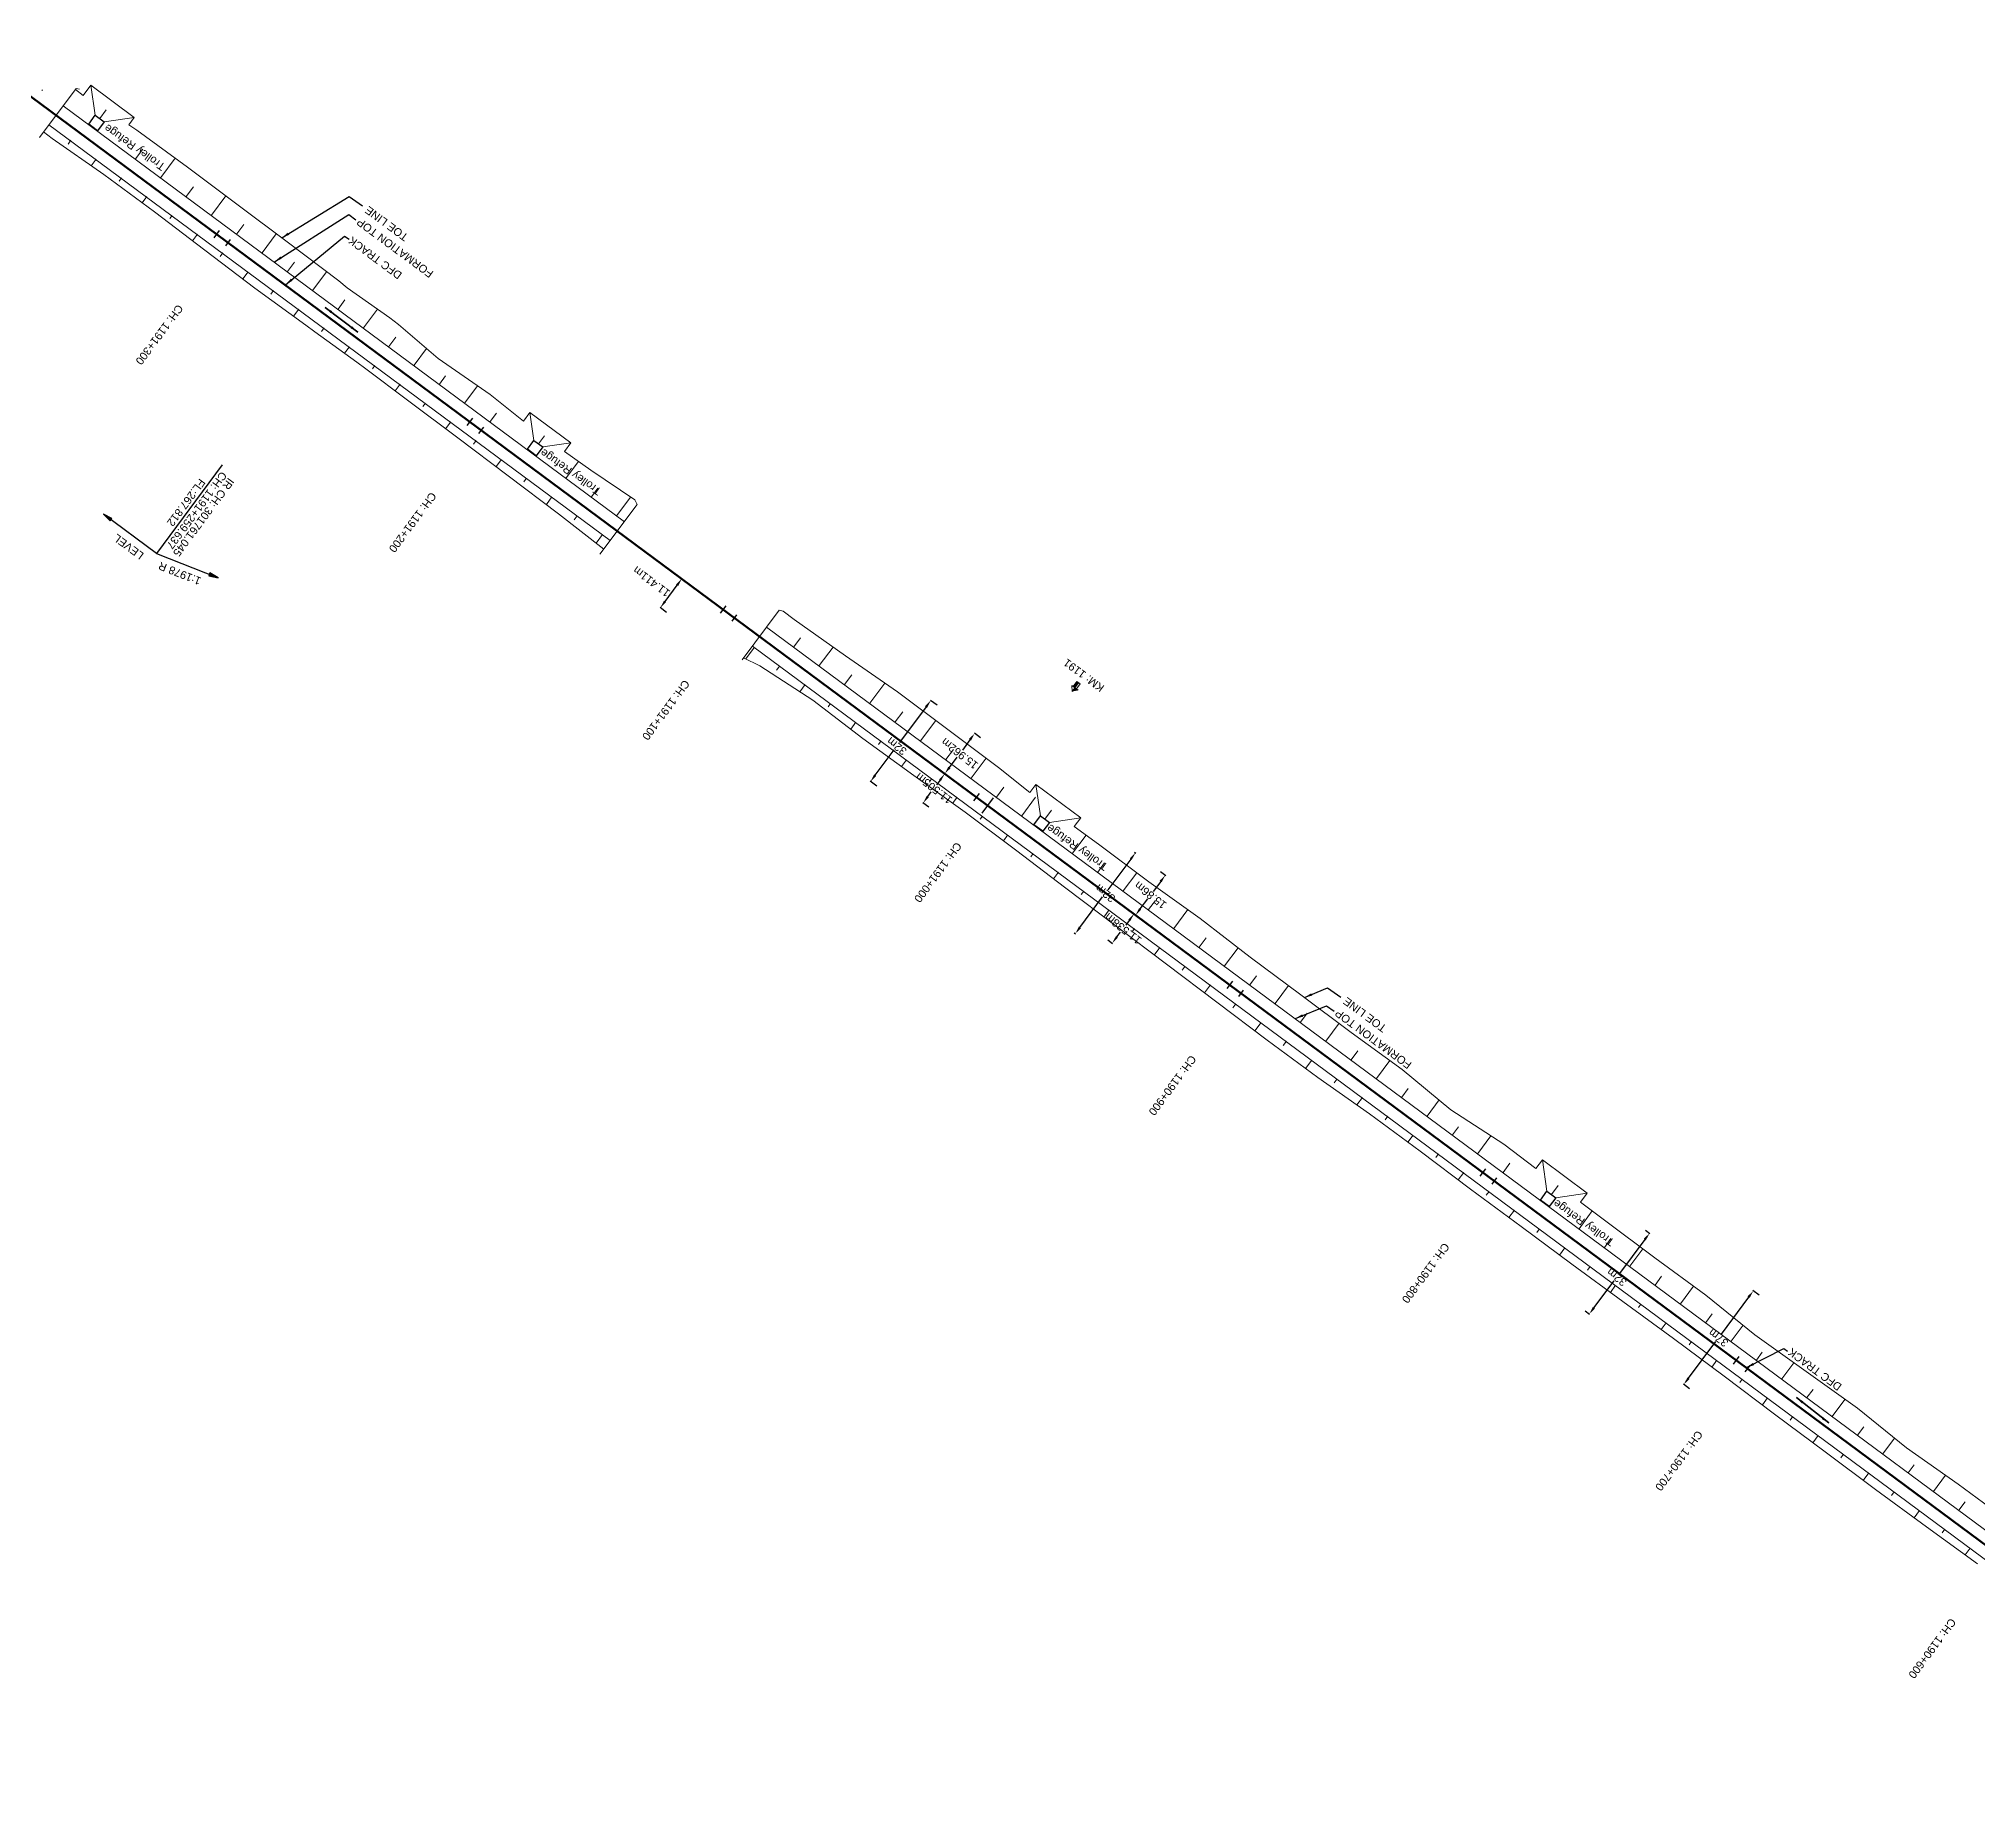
# Model space of a CAD drawing. Header units: metres. Extents: x 638322 to 644522, y 3380053 to 3384620.
# Drawn here: x 643295 to 643910, y 3380398 to 3380956 of the extents above; entities that cross this region are included whole.
import ezdxf
from ezdxf.enums import TextEntityAlignment as Align

# ---------------------------------------------------------------- set-up
doc = ezdxf.new("R2010")
doc.units = ezdxf.units.M
doc.header["$MEASUREMENT"] = 0
doc.linetypes.add('CENTER2', pattern=[1.125, 0.75, -0.125, 0.125, -0.125])
doc.layers.get('Defpoints').update_dxf_attribs({"lineweight": 0})
for name, color, linetype, lineweight in [('C-ALIG-DG-LINE', 1, 'CENTER2', 70), ('C-ALIG-LABL-DG', 1, 'Continuous', 25), ('Km post', 1, 'Continuous', 13), ('PROPOSED DFCC TOE LINE', 239, 'Continuous', 0), ('PROPOSED DFCC TOE SLOPES', 239, 'Continuous', 0), ('PROPOSED DFCC TRACK', 1, 'Continuous', 0), ('PROPOSED FORMATION LINE - PLAN', 187, 'Continuous', 0), ('PROPOSED GRADES IN PLAN', 10, 'Continuous', 0)]:
    doc.layers.add(name, color=color, linetype=linetype, lineweight=lineweight)
for name, color, linetype in [('Dimension', 10, 'Continuous'), ('Layer3', 1, 'Continuous'), ('Trolley Refuse', 10, 'Continuous')]:
    doc.layers.add(name, color=color, linetype=linetype)
doc.styles.add('Arial', font='arial.ttf')
doc.styles.get("Standard").update_dxf_attribs({"font": 'arial.ttf'})
doc.styles.add('Style-Arial', font='arial.ttf')
doc.dimstyles.new('ISO-25', dxfattribs={"dimtxt": 2.5, "dimasz": 2.5, "dimexe": 1.25, "dimexo": 0.625, "dimtad": 1, "dimtxsty": 'Standard', "dimcen": 2.5, "dimadec": 0, "dimazin": 0, "dimtfac": 1, "dimtmove": 0, "dimatfit": 3, "dimfxl": 1, "dimarcsym": 0})
doc.dimstyles.get("Standard").update_dxf_attribs({"dimtxt": 2.5, "dimasz": 2.5, "dimexe": 0.18, "dimexo": 0.0625, "dimgap": 0.09, "dimtad": 0, "dimtih": 1, "dimtoh": 1, "dimdec": 3, "dimzin": 0, "dimdsep": 46, "dimtxsty": 'Standard', "dimcen": 0.09, "dimazin": 0, "dimtfac": 1, "dimtdec": 3, "dimtofl": 0, "dimtmove": 0, "dimatfit": 3, "dimfxl": 1, "dimtolj": 1, "dimtzin": 0, "dimarcsym": 0})

# ---------------------------------------------------------------- blocks, each defined once
blk = doc.blocks.new('*D406')
at = {"layer": 'Defpoints', "color": 0, "transparency": 16777216}
for p in [(643642.7, 3380697.85), (643643.13, 3380697.53), (643623.6, 3380672.17)]:
    blk.add_point(p, dxfattribs=at)
at = {"layer": 'Dimension', "color": 0, "lineweight": -2, "transparency": 16777216}
for p, q in [((643642.8, 3380697.77), (643643.23, 3380697.45)), ((643641.63, 3380695.52), (643634.41, 3380685.81)), ((643625.52, 3380673.86), (643632.74, 3380683.56)), ((643623.7, 3380672.1), (643624.13, 3380671.78))]:
    blk.add_line(p, q, dxfattribs=at)
at = {"layer": 'Dimension', "color": 0, "transparency": 16777216}
for points in [[(643641.3, 3380695.77), (643641.97, 3380695.27), (643643.13, 3380697.53)], [(643625.19, 3380674.11), (643625.85, 3380673.61), (643624.03, 3380671.85)]]:
    blk.add_solid(points, dxfattribs=at)
at = {"layer": 'Dimension', "color": 0, "lineweight": 0, "transparency": 16777216, "insert": (643633.58, 3380684.69), "char_height": 2.5, "attachment_point": 5, "rotation": 142, "style": 'Style-Arial'}
blk.add_mtext('\\A1;32m', dxfattribs=at)
blk = doc.blocks.new('TerminatorOpen_0.5')
at = {"color": 0, "linetype": 'ByBlock', "lineweight": -2}
for q in [(-1, 0.25), (-1, 0), (-1, -0.25)]:
    blk.add_line((0, 0), q, dxfattribs=at)
blk = doc.blocks.new('*D407')
at = {"layer": 'Defpoints', "color": 0, "transparency": 16777216}
for p in [(643582.64, 3380722.6), (643584.6, 3380721.15), (643577.74, 3380711.91)]:
    blk.add_point(p, dxfattribs=at)
at = {"layer": 'Dimension', "color": 0, "lineweight": -2, "transparency": 16777216}
for p, q in [((643584.5, 3380721.23), (643582.54, 3380722.67)), ((643577.28, 3380715.37), (643578.38, 3380716.85)), ((643581.15, 3380720.59), (643580.05, 3380719.11)), ((643577.64, 3380711.98), (643575.69, 3380713.43))]:
    blk.add_line(p, q, dxfattribs=at)
at = {"layer": 'Dimension', "color": 0, "transparency": 16777216}
for points in [[(643580.82, 3380720.84), (643581.49, 3380720.34), (643582.64, 3380722.6)], [(643576.94, 3380715.61), (643577.61, 3380715.12), (643575.79, 3380713.36)]]:
    blk.add_solid(points, dxfattribs=at)
at = {"layer": 'Dimension', "color": 0, "lineweight": 0, "transparency": 16777216, "insert": (643579.22, 3380717.98), "char_height": 2.5, "attachment_point": 5, "rotation": 142, "style": 'Style-Arial'}
blk.add_mtext('\\A1;11.505m', dxfattribs=at)
blk = doc.blocks.new('*D408')
at = {"layer": 'Defpoints', "color": 0, "transparency": 16777216}
for p in [(643578.2, 3380745.82), (643580.3, 3380744.26), (643561.18, 3380718.59)]:
    blk.add_point(p, dxfattribs=at)
at = {"layer": 'Dimension', "color": 0, "lineweight": -2, "transparency": 16777216}
for p, q in [((643576.71, 3380743.81), (643568.27, 3380732.48)), ((643580.2, 3380744.33), (643578.1, 3380745.89)), ((643560.58, 3380722.16), (643566.59, 3380730.23)), ((643561.08, 3380718.67), (643558.99, 3380720.23))]:
    blk.add_line(p, q, dxfattribs=at)
at = {"layer": 'Dimension', "color": 0, "transparency": 16777216}
for points in [[(643576.37, 3380744.06), (643577.04, 3380743.56), (643578.2, 3380745.82)], [(643560.25, 3380722.41), (643560.91, 3380721.91), (643559.09, 3380720.15)]]:
    blk.add_solid(points, dxfattribs=at)
at = {"layer": 'Dimension', "color": 0, "lineweight": 0, "transparency": 16777216, "insert": (643567.43, 3380731.36), "char_height": 2.5, "attachment_point": 5, "rotation": 142, "style": 'Style-Arial'}
blk.add_mtext('\\A1;32m', dxfattribs=at)
blk = doc.blocks.new('*D409')
at = {"layer": 'Defpoints', "color": 0, "transparency": 16777216}
for p in [(643499.23, 3380784.43), (643501.29, 3380782.9), (643494.5, 3380773.74)]:
    blk.add_point(p, dxfattribs=at)
at = {"layer": 'Dimension', "color": 0, "lineweight": -2, "transparency": 16777216}
for p, q in [((643501.19, 3380782.98), (643499.12, 3380784.51)), ((643493.92, 3380777.28), (643497.74, 3380782.43)), ((643494.4, 3380773.81), (643492.33, 3380775.34))]:
    blk.add_line(p, q, dxfattribs=at)
at = {"layer": 'Dimension', "color": 0, "transparency": 16777216}
for points in [[(643497.4, 3380782.67), (643498.07, 3380782.18), (643499.23, 3380784.43)], [(643493.58, 3380777.52), (643494.25, 3380777.03), (643492.43, 3380775.27)]]:
    blk.add_solid(points, dxfattribs=at)
at = {"layer": 'Dimension', "color": 0, "lineweight": 0, "transparency": 16777216, "insert": (643489.64, 3380783.55), "char_height": 2.5, "attachment_point": 5, "rotation": 143, "style": 'Style-Arial'}
blk.add_mtext('\\A1;11.411m', dxfattribs=at)
blk = doc.blocks.new('*D380')
at = {"layer": 'Defpoints', "color": 0, "transparency": 16777216}
for p in [(643839.12, 3380558.54), (643841.07, 3380557.1), (643819.03, 3380527.38)]:
    blk.add_point(p, dxfattribs=at)
at = {"layer": 'Dimension', "color": 0, "lineweight": -2, "transparency": 16777216}
for p, q in [((643837.63, 3380556.54), (643828.89, 3380544.75)), ((643840.97, 3380557.17), (643839.02, 3380558.62)), ((643818.57, 3380530.84), (643827.22, 3380542.5)), ((643818.93, 3380527.46), (643816.98, 3380528.9))]:
    blk.add_line(p, q, dxfattribs=at)
at = {"layer": 'Dimension', "color": 0, "transparency": 16777216}
for points in [[(643837.3, 3380556.78), (643837.97, 3380556.29), (643839.12, 3380558.54)], [(643818.23, 3380531.08), (643818.9, 3380530.59), (643817.08, 3380528.83)]]:
    blk.add_solid(points, dxfattribs=at)
at = {"layer": 'Dimension', "color": 0, "lineweight": 0, "transparency": 16777216, "insert": (643828.05, 3380543.62), "char_height": 2.5, "attachment_point": 5, "rotation": 142, "style": 'Style-Arial'}
blk.add_mtext('\\A1;37m', dxfattribs=at)
blk = doc.blocks.new('*D381')
at = {"layer": 'Defpoints', "color": 0, "transparency": 16777216}
for p in [(643804.79, 3380577.88), (643806.21, 3380576.82), (643785.65, 3380552.23)]:
    blk.add_point(p, dxfattribs=at)
at = {"layer": 'Dimension', "color": 0, "lineweight": -2, "transparency": 16777216}
for p, q in [((643804.71, 3380574.81), (643796.64, 3380564)), ((643804.89, 3380577.8), (643806.31, 3380576.74)), ((643788.56, 3380553.18), (643794.96, 3380561.75)), ((643785.75, 3380552.16), (643787.17, 3380551.1))]:
    blk.add_line(p, q, dxfattribs=at)
at = {"layer": 'Dimension', "color": 0, "transparency": 16777216}
for points in [[(643804.38, 3380575.06), (643805.05, 3380574.56), (643806.21, 3380576.82)], [(643788.23, 3380553.43), (643788.9, 3380552.93), (643787.07, 3380551.17)]]:
    blk.add_solid(points, dxfattribs=at)
at = {"layer": 'Dimension', "color": 0, "lineweight": 0, "transparency": 16777216, "insert": (643795.8, 3380562.87), "char_height": 2.5, "attachment_point": 5, "rotation": 142, "style": 'Style-Arial'}
blk.add_mtext('\\A1;32m', dxfattribs=at)
blk = doc.blocks.new('*D382')
at = {"layer": 'Defpoints', "color": 0, "transparency": 16777216}
for p in [(643592.15, 3380735.42), (643594.1, 3380733.97), (643584.6, 3380721.15)]:
    blk.add_point(p, dxfattribs=at)
at = {"layer": 'Dimension', "color": 0, "lineweight": -2, "transparency": 16777216}
for p, q in [((643594, 3380734.05), (643592.05, 3380735.5)), ((643584.13, 3380724.61), (643586.56, 3380727.89)), ((643590.66, 3380733.41), (643588.23, 3380730.14)), ((643584.5, 3380721.23), (643582.54, 3380722.67))]:
    blk.add_line(p, q, dxfattribs=at)
at = {"layer": 'Dimension', "color": 0, "transparency": 16777216}
for points in [[(643590.32, 3380733.66), (643590.99, 3380733.17), (643592.15, 3380735.42)], [(643583.8, 3380724.86), (643584.47, 3380724.36), (643582.64, 3380722.6)]]:
    blk.add_solid(points, dxfattribs=at)
at = {"layer": 'Dimension', "color": 0, "lineweight": 0, "transparency": 16777216, "insert": (643587.39, 3380729.01), "char_height": 2.5, "attachment_point": 5, "rotation": 142, "style": 'Style-Arial'}
blk.add_mtext('\\A1;15.962m', dxfattribs=at)
blk = doc.blocks.new('*D420')
at = {"layer": 'Defpoints', "color": 0, "transparency": 16777216}
for p in [(643650.96, 3380691.7), (643652.64, 3380690.45), (643641.5, 3380678.97)]:
    blk.add_point(p, dxfattribs=at)
at = {"layer": 'Dimension', "color": 0, "lineweight": -2, "transparency": 16777216}
for p, q in [((643651.06, 3380691.62), (643652.74, 3380690.38)), ((643651.15, 3380688.45), (643648.74, 3380685.21)), ((643641.6, 3380678.9), (643643.27, 3380677.65)), ((643644.67, 3380679.73), (643647.07, 3380682.96))]:
    blk.add_line(p, q, dxfattribs=at)
at = {"layer": 'Dimension', "color": 0, "transparency": 16777216}
for points in [[(643650.81, 3380688.69), (643651.48, 3380688.2), (643652.64, 3380690.45)], [(643644.33, 3380679.98), (643645, 3380679.48), (643643.17, 3380677.73)]]:
    blk.add_solid(points, dxfattribs=at)
at = {"layer": 'Dimension', "color": 0, "lineweight": 0, "transparency": 16777216, "insert": (643647.91, 3380684.09), "char_height": 2.5, "attachment_point": 5, "rotation": 142, "style": 'Style-Arial'}
blk.add_mtext('\\A1;15.86m', dxfattribs=at)
blk = doc.blocks.new('*D421')
at = {"layer": 'Defpoints', "color": 0, "transparency": 16777216}
for p in [(643641.14, 3380679.24), (643634.25, 3380669.98), (643635.78, 3380668.85)]:
    blk.add_point(p, dxfattribs=at)
at = {"layer": 'Dimension', "color": 0, "lineweight": -2, "transparency": 16777216}
for p, q in [((643641.24, 3380679.16), (643642.76, 3380678.03)), ((643637.27, 3380670.85), (643638.38, 3380672.35)), ((643641.17, 3380676.1), (643640.06, 3380674.6)), ((643634.35, 3380669.91), (643635.88, 3380668.77))]:
    blk.add_line(p, q, dxfattribs=at)
at = {"layer": 'Dimension', "color": 0, "transparency": 16777216}
for points in [[(643640.84, 3380676.35), (643641.51, 3380675.85), (643642.66, 3380678.1)], [(643636.94, 3380671.1), (643637.6, 3380670.6), (643635.78, 3380668.85)]]:
    blk.add_solid(points, dxfattribs=at)
at = {"layer": 'Dimension', "color": 0, "lineweight": 0, "transparency": 16777216, "insert": (643639.22, 3380673.47), "char_height": 2.5, "attachment_point": 5, "rotation": 142, "style": 'Style-Arial'}
blk.add_mtext('\\A1;11.538m', dxfattribs=at)
blk = doc.blocks.new('Tick Hor')
at = {"color": 1}
blk.add_lwpolyline([(-0.5, 0), (0.5, 0)], dxfattribs=at)
blk = doc.blocks.new('Direction')
h = blk.add_hatch(color=256)
h.dxf.hatch_style = 1
h.paths.add_polyline_path([(-5.54, 0), (-4.75, -0.13), (-4.75, 0.13)])
blk.add_lwpolyline([(-5.54, 0), (-4.75, -0.13), (-4.75, 0.13)], close=True)
blk.add_lwpolyline([(0, 0), (-5.54, 0)])
blk = doc.blocks.new('KM Post')
at = {"layer": 'Km post', "lineweight": 13}
h = blk.add_hatch(color=256, dxfattribs=at)
h.paths.add_polyline_path([(0, -8.9), (1.6, -8.9), (1.6, -3.8), (0, -3.8)])
h.paths.add_polyline_path([(0, -3.8), (0, 0), (-3.4, -3.8)])
for p, q in [((0, -8.9), (0, 0)), ((3.1, -3.8), (0, 0)), ((3.1, -3.8), (-3.4, -3.8))]:
    blk.add_line(p, q, dxfattribs=at)
blk.add_lwpolyline([(1.6, -3.8), (1.6, -8.9), (-1.6, -8.9), (-1.6, -3.8)], dxfattribs=at)

msp = doc.modelspace()

# ---------------------------------------------------------------- linework, layer by layer
at = {"layer": 'C-ALIG-DG-LINE', "color": 1, "linetype": 'Continuous', "lineweight": 50, "flags": 128}
msp.add_lwpolyline([(644016.6721, 3380400.8705), (642492.9785, 3381530.3248)], dxfattribs=at)
at = {"layer": 'C-ALIG-LABL-DG', "color": 1, "linetype": 'Continuous', "lineweight": 25}
msp.add_line((643596.2244, 3380712.5319), (643594.7357, 3380710.5235), dxfattribs=at)
at = {"layer": 'Layer3', "color": 1, "linetype": 'Continuous', "lineweight": -3}
msp.add_lwpolyline([(644016.6722, 3380400.8705), (642492.9785, 3381530.3248)], dxfattribs=at)
at = {"layer": 'PROPOSED DFCC TOE LINE', "lineweight": 0, "flags": 128}
for points in [[(643306.9233, 3380939.7507), (643309.3863, 3380937.8029)], [(643309.3863, 3380937.8029), (643311.7988, 3380941.057), (643325.5409, 3380930.8689), (643323.7924, 3380928.5105), (643326.3447, 3380926.867), (643342.4725, 3380915.0388), (643358.5009, 3380903.0767), (643374.4861, 3380891.0562), (643390.4391, 3380878.9922), (643393.1454, 3380876.7795), (643406.645, 3380867.2695), (643409.4138, 3380865.141), (643421.9915, 3380854.3874), (643438.4105, 3380842.9521), (643449.0673, 3380834.5271), (643451.0502, 3380837.2018), (643463.9955, 3380827.6045), (643461.9952, 3380824.9065), (643470.3826, 3380818.9135), (643484.3163, 3380809.5019)], [(643474.4759, 3380793.8384), (643460.1635, 3380805.1295), (643444.1931, 3380817.1699), (643428.2119, 3380829.1958), (643412.2175, 3380841.2039), (643399.0155, 3380851.1153), (643396.2042, 3380853.1866), (643382.8457, 3380862.8869), (643380.0344, 3380864.958), (643363.8485, 3380876.7077), (643347.9028, 3380888.7814), (643331.9665, 3380900.8679), (643315.8639, 3380912.73), (643299.484, 3380924.2182), (643296.8035, 3380926.2676)], [(643531.3865, 3380774.2144), (643534.8541, 3380771.5474), (643551.1836, 3380759.9913), (643567.6178, 3380748.5765), (643583.6763, 3380736.6548), (643599.6553, 3380724.6261), (643609.6139, 3380716.6506), (643611.5406, 3380719.2494), (643625.8172, 3380708.6651), (643623.7511, 3380705.8784), (643631.3847, 3380700.26), (643647.4271, 3380688.3166), (643663.6849, 3380676.6639), (643679.5311, 3380664.4559), (643695.567, 3380652.5038), (643711.6048, 3380640.5543), (643727.7286, 3380628.7207), (643743.2059, 3380616.0153), (643759.9902, 3380605.0726), (643770.1717, 3380597.3669), (643772.207, 3380600.1122), (643786.4539, 3380589.5498), (643784.334, 3380586.6903), (643791.9247, 3380580.9832), (643807.9407, 3380569.0043), (643824.093, 3380557.2092), (643839.6646, 3380544.6308), (643855.8616, 3380532.896), (643872.1512, 3380521.2861), (643887.7138, 3380508.6957), (643904.1025, 3380497.2194), (643920.2186, 3380485.3755)], [(643910.2472, 3380471.9256), (643894.0701, 3380483.6873), (643877.9009, 3380495.4596), (643861.88, 3380507.4319), (643845.883, 3380519.4365), (643829.8801, 3380531.4331), (643813.8467, 3380543.3885), (643797.7099, 3380555.2046), (643781.5326, 3380566.966), (643765.4911, 3380578.9105), (643749.4394, 3380590.8412), (643733.4595, 3380602.8688), (643717.3591, 3380614.734), (643700.9915, 3380626.2387), (643684.9009, 3380638.1169), (643668.908, 3380650.127), (643652.9459, 3380662.1787), (643636.9822, 3380674.2281), (643621.0199, 3380686.2796), (643605.1328, 3380698.4323), (643589.0901, 3380710.3752), (643572.8437, 3380722.0434), (643556.6928, 3380733.8403), (643540.7659, 3380745.9395), (643523.9782, 3380756.8775), (643518.8485, 3380759.3784)]]:
    msp.add_lwpolyline(points, dxfattribs=at)
at = {"layer": 'PROPOSED DFCC TOE SLOPES', "flags": 128}
for points in [[(643313.2122, 3380931.5399), (643311.7988, 3380941.057)], [(643314.618, 3380930.4977), (643316.644, 3380933.2303)], [(643316.0238, 3380929.4555), (643325.5409, 3380930.8689)], [(643305.4392, 3380923.6094), (643304.569, 3380922.4357)], [(643325.9721, 3380917.7231), (643328.2334, 3380920.7732)], [(643313.4723, 3380917.6538), (643311.8888, 3380915.518)], [(643334.0053, 3380911.7675), (643338.5586, 3380917.9093)], [(643321.5054, 3380911.6982), (643320.7564, 3380910.6879)], [(643342.0384, 3380905.8119), (643344.3177, 3380908.8863)], [(643350.0715, 3380899.8564), (643354.6112, 3380905.9796)], [(643329.5386, 3380905.7427), (643328.0587, 3380903.7466)], [(643337.5717, 3380899.7871), (643336.8195, 3380898.7724)], [(643345.6048, 3380893.8315), (643344.0354, 3380891.7146)], [(643358.1046, 3380893.9008), (643360.3594, 3380896.9422)], [(643366.1378, 3380887.9452), (643370.6068, 3380893.9733)], [(643353.638, 3380887.8759), (643352.8219, 3380886.7753)], [(643361.6711, 3380881.9204), (643359.9788, 3380879.6378)], [(643374.1709, 3380881.9896), (643376.381, 3380884.9707)], [(643382.204, 3380876.0341), (643386.5676, 3380881.9199)], [(643369.7042, 3380875.9648), (643368.8588, 3380874.8245)], [(643377.7373, 3380870.0092), (643376.1064, 3380867.8094)], [(643390.2371, 3380870.0785), (643392.3678, 3380872.9524)], [(643398.2703, 3380864.1229), (643402.676, 3380870.0655)], [(643385.7705, 3380864.0536), (643384.9776, 3380862.9841)], [(643393.8036, 3380858.0981), (643392.2767, 3380856.0385)], [(643406.3034, 3380858.1673), (643408.4889, 3380861.1152)], [(643414.3365, 3380852.2118), (643418.2935, 3380857.5491)], [(643401.8367, 3380852.1425), (643401.0877, 3380851.1322)], [(643409.8698, 3380846.1869), (643408.336, 3380844.1179)], [(643422.3697, 3380846.2562), (643424.293, 3380848.8505)], [(643430.4028, 3380840.3006), (643434.4259, 3380845.7272)], [(643417.903, 3380840.2313), (643417.1181, 3380839.1726)], [(643425.9361, 3380834.2758), (643424.3304, 3380832.1099)], [(643438.4359, 3380834.345), (643440.4427, 3380837.0519)], [(643452.3606, 3380828.3785), (643451.0502, 3380837.2018)], [(643433.9692, 3380828.3202), (643433.1467, 3380827.2107)], [(643453.7664, 3380827.3363), (643455.6446, 3380829.8697)], [(643455.1722, 3380826.2941), (643463.9955, 3380827.6045)], [(643442.0024, 3380822.3646), (643440.3148, 3380820.0883)], [(643462.5353, 3380816.4783), (643466.4329, 3380821.7356)], [(643450.0355, 3380816.409), (643449.169, 3380815.2404)], [(643458.0686, 3380810.4535), (643456.2878, 3380808.0515)], [(643470.5684, 3380810.5227), (643472.6099, 3380813.2764)], [(643478.6015, 3380804.5672), (643482.9462, 3380810.4274)], [(643466.1017, 3380804.4979), (643465.1538, 3380803.2192)], [(643474.1349, 3380798.5423), (643472.0603, 3380795.7441)], [(643534.8334, 3380762.8781), (643536.9447, 3380765.7259)], [(643522.3336, 3380762.8089), (643519.5403, 3380759.0411)], [(643542.8666, 3380756.9226), (643547.2208, 3380762.7957)], [(643530.3667, 3380756.8533), (643529.3324, 3380755.4581)], [(643550.8997, 3380750.967), (643553.1561, 3380754.0105)], [(643538.3999, 3380750.8977), (643536.6919, 3380748.5939)], [(643558.9328, 3380745.0114), (643563.6296, 3380751.3466)], [(643546.433, 3380744.9421), (643545.6486, 3380743.8841)], [(643566.9659, 3380739.0558), (643569.358, 3380742.2823)], [(643554.4661, 3380738.9866), (643552.8277, 3380736.7765)], [(643574.9991, 3380733.1003), (643579.7792, 3380739.5479)], [(643562.4993, 3380733.031), (643561.674, 3380731.9179)], [(643583.0322, 3380727.1447), (643585.4101, 3380730.3521)], [(643591.0653, 3380721.1891), (643595.7776, 3380727.5452)], [(643570.5324, 3380727.0754), (643568.9242, 3380724.9063)], [(643578.5655, 3380721.1198), (643577.7949, 3380720.0804)], [(643599.0984, 3380715.2335), (643601.3868, 3380718.3201)], [(643613.0232, 3380709.267), (643611.5406, 3380719.2494)], [(643586.5986, 3380715.1643), (643585.1475, 3380713.2069)], [(643594.6318, 3380709.2087), (643593.925, 3380708.2554)], [(643607.1316, 3380709.278), (643611.486, 3380715.1514)], [(643614.429, 3380708.2248), (643616.5539, 3380711.091)], [(643602.6649, 3380703.2531), (643601.2396, 3380701.3306)], [(643615.8348, 3380707.1826), (643625.8172, 3380708.6651)], [(643623.1978, 3380697.3668), (643627.4757, 3380703.137)], [(643610.698, 3380697.2975), (643609.9594, 3380696.3013)], [(643618.7311, 3380691.342), (643617.1645, 3380689.2288)], [(643631.231, 3380691.4112), (643633.3719, 3380694.299)], [(643639.2641, 3380685.4557), (643643.5339, 3380691.215)], [(643626.7643, 3380685.3864), (643625.9458, 3380684.2824)], [(643634.7974, 3380679.4308), (643633.1085, 3380677.1528)], [(643647.2972, 3380679.5001), (643649.4539, 3380682.4091)], [(643655.3303, 3380673.5445), (643659.7395, 3380679.4918)], [(643642.8305, 3380673.4752), (643641.9603, 3380672.3014)], [(643650.8637, 3380667.5197), (643649.0719, 3380665.1028)], [(643663.3635, 3380667.5889), (643665.563, 3380670.5557)], [(643671.3966, 3380661.6334), (643675.6856, 3380667.4185)], [(643658.8968, 3380661.5641), (643657.975, 3380660.3208)], [(643666.9299, 3380655.6085), (643665.0343, 3380653.0517)], [(643679.4297, 3380655.6778), (643681.5436, 3380658.5291)], [(643687.4628, 3380649.7222), (643691.6754, 3380655.4043)], [(643674.963, 3380649.6529), (643673.9932, 3380648.3448)], [(643682.9962, 3380643.6974), (643681.0198, 3380641.0315)], [(643695.496, 3380643.7666), (643697.5949, 3380646.5978)], [(643703.5291, 3380637.8111), (643707.7128, 3380643.4542)], [(643691.0293, 3380637.7418), (643690.0353, 3380636.4011)], [(643699.0624, 3380631.7862), (643697.0867, 3380629.1213)], [(643711.5622, 3380631.8555), (643713.658, 3380634.6824)], [(643719.5953, 3380625.8999), (643723.8157, 3380631.5925)], [(643707.0955, 3380625.8306), (643706.1494, 3380624.5545)], [(643715.1287, 3380619.8751), (643713.3871, 3380617.5259)], [(643727.6285, 3380619.9443), (643729.6699, 3380622.6978)], [(643735.6616, 3380613.9888), (643739.4499, 3380619.0986)], [(643723.1618, 3380613.9195), (643722.3319, 3380612.8002)], [(643731.1949, 3380607.9639), (643729.5523, 3380605.7482)], [(643743.6947, 3380608.0332), (643745.6098, 3380610.6163)], [(643751.7279, 3380602.0776), (643755.9171, 3380607.7282)], [(643739.228, 3380602.0083), (643738.3997, 3380600.8911)], [(643759.761, 3380596.122), (643761.9275, 3380599.0444)], [(643773.6857, 3380590.1555), (643772.207, 3380600.1122)], [(643747.2612, 3380596.0528), (643745.5614, 3380593.76)], [(643755.2943, 3380590.0972), (643754.4321, 3380588.9342)], [(643775.0915, 3380589.1133), (643777.211, 3380591.9721)], [(643776.4973, 3380588.0711), (643786.4539, 3380589.5498)], [(643763.3274, 3380584.1416), (643761.5957, 3380581.8058)], [(643783.8604, 3380578.2553), (643788.0452, 3380583.9)], [(643771.3606, 3380578.186), (643770.4897, 3380577.0115)], [(643791.8935, 3380572.2997), (643793.9697, 3380575.1003)], [(643779.3937, 3380572.2305), (643777.6397, 3380569.8646)], [(643799.9266, 3380566.3442), (643804.054, 3380571.9113)], [(643787.4268, 3380566.2749), (643786.5611, 3380565.1072)], [(643807.9597, 3380560.3886), (643810.0284, 3380563.1789)], [(643795.4599, 3380560.3193), (643793.784, 3380558.0588)], [(643815.9929, 3380554.433), (643820.1732, 3380560.0716)], [(643803.4931, 3380554.3637), (643802.6777, 3380553.2639)], [(643824.026, 3380548.4774), (643826.063, 3380551.225)], [(643811.5262, 3380548.4082), (643809.9306, 3380546.256)], [(643832.0591, 3380542.5219), (643835.8857, 3380547.6833)], [(643819.5593, 3380542.4526), (643818.7659, 3380541.3824)], [(643840.0923, 3380536.5663), (643841.9623, 3380539.0887)], [(643827.5924, 3380536.497), (643825.9892, 3380534.3344)], [(643848.1254, 3380530.6107), (643851.9309, 3380535.7438)], [(643835.6256, 3380530.5414), (643834.8118, 3380529.4438)], [(643856.1585, 3380524.6551), (643858.1059, 3380527.2819)], [(643843.6587, 3380524.5859), (643841.9995, 3380522.3479)], [(643851.6918, 3380518.6303), (643850.8456, 3380517.4889)], [(643864.1916, 3380518.6996), (643868.1981, 3380524.1036)], [(643859.725, 3380512.6747), (643857.9979, 3380510.3452)], [(643872.2248, 3380512.744), (643874.1903, 3380515.3952)], [(643867.7581, 3380506.7191), (643866.8803, 3380505.5352)], [(643880.2579, 3380506.7884), (643883.9371, 3380511.7511)], [(643875.7912, 3380500.7636), (643874.013, 3380498.3651)], [(643888.291, 3380500.8328), (643890.111, 3380503.2877)], [(643883.8243, 3380494.808), (643882.943, 3380493.6192)], [(643896.3241, 3380494.8773), (643900.1253, 3380500.0044)], [(643891.8575, 3380488.8524), (643890.1462, 3380486.5442)], [(643904.3573, 3380488.9217), (643906.3034, 3380491.5467)], [(643899.8906, 3380482.8969), (643899.0617, 3380481.7788)], [(643907.9237, 3380476.9413), (643906.3213, 3380474.7799)]]:
    msp.add_lwpolyline(points, dxfattribs=at)
at = {"layer": 'PROPOSED DFCC TRACK', "linetype": 'Continuous', "flags": 128}
for points in [[(643295.5101, 3380924.5443), (643307.1438, 3380940.0444), (643308.1766, 3380939.8419)], [(643473.2935, 3380792.2559), (643485.0902, 3380808.0122), (643484.313, 3380809.5083)], [(643518.35, 3380758.7125), (643530.1466, 3380774.4688), (643531.3939, 3380774.2242)]]:
    msp.add_lwpolyline(points, dxfattribs=at)
at = {"layer": 'PROPOSED FORMATION LINE - PLAN', "lineweight": 0, "flags": 128}
for points in [[(643296.4387, 3380939.4192), (643296.2146, 3380939.5853)], [(643481.0299, 3380802.589), (643303.0155, 3380934.5441)], [(643476.5348, 3380796.5852), (643298.5132, 3380928.5456)], [(644018.9053, 3380403.8831), (643526.156, 3380769.1387)], [(644014.439, 3380397.8579), (643521.661, 3380763.1349)]]:
    msp.add_lwpolyline(points, dxfattribs=at)
at = {"layer": 'Trolley Refuse'}
for points in [[(643313.2122, 3380931.5399), (643316.0238, 3380929.4555), (643313.9394, 3380926.6439), (643311.1278, 3380928.7283)], [(643452.3606, 3380828.3785), (643455.1722, 3380826.2941), (643453.0878, 3380823.4825), (643450.2762, 3380825.5669)], [(643613.0232, 3380709.267), (643615.8348, 3380707.1826), (643613.7503, 3380704.371), (643610.9387, 3380706.4554)], [(643773.6857, 3380590.1555), (643776.4973, 3380588.0711), (643774.4129, 3380585.2595), (643771.6013, 3380587.3439)]]:
    msp.add_lwpolyline(points, close=True, dxfattribs=at)

# ---------------------------------------------------------------- block references
at = {"layer": 'C-ALIG-LABL-DG', "color": 1, "linetype": 'Continuous', "lineweight": 25}
for name, p, xscale, yscale, zscale, rotation in [('Tick Hor', (643351.6466, 3380893.8278), 3, 3, 3, 233.4519112001875), ('Tick Hor', (643355.2172, 3380891.181), 2.499999999999998, 2.499999999999998, 2.499999999999998, 233.4519111854406), ('Tick Hor', (643431.9823, 3380834.2781), 3, 3, 3, 233.4519112001875), ('Tick Hor', (643435.553, 3380831.6313), 2.499999999999998, 2.499999999999998, 2.499999999999998, 233.4519111854406), ('Direction', (643332.6466, 3380792.528), 3.789791541545083, 3.789791541545083, 3.789791541545083, 323.4519111854795), ('Tick Hor', (643512.318, 3380774.7284), 3, 3, 3, 233.4519112001875), ('Tick Hor', (643515.8887, 3380772.0816), 2.499999999999998, 2.499999999999998, 2.499999999999998, 233.4519111854406), ('Tick Hor', (643592.6538, 3380715.1786), 3, 3, 3, 233.4519112001875), ('Tick Hor', (643596.2244, 3380712.5319), 5.999999999999994, 5.999999999999994, 5.999999999999994, 233.4519111854406), ('Tick Hor', (643672.9895, 3380655.6289), 3, 3, 3, 233.4519112001875), ('Tick Hor', (643676.5602, 3380652.9821), 2.499999999999998, 2.499999999999998, 2.499999999999998, 233.4519111854406), ('Tick Hor', (643753.3252, 3380596.0792), 3, 3, 3, 233.4519112001875), ('Tick Hor', (643756.8959, 3380593.4324), 2.499999999999998, 2.499999999999998, 2.499999999999998, 233.4519111854406), ('Tick Hor', (643833.661, 3380536.5295), 3, 3, 3, 233.4519112001875), ('Tick Hor', (643837.2316, 3380533.8827), 2.499999999999998, 2.499999999999998, 2.499999999999998, 233.4519111854406)]:
    msp.add_blockref(name, p, dxfattribs=dict(at, xscale=xscale, yscale=yscale, zscale=zscale, rotation=rotation))

# ---------------------------------------------------------------- texts
at = {"layer": 'PROPOSED DFCC TOE LINE', "lineweight": 0}
for p in [(643399.9412, 3380902.8994), (643710.2524, 3380651.8703)]:
    msp.add_text(' TOE LINE', height=2.5, rotation=143.5, dxfattribs=at).set_placement(p, align=Align.RIGHT)
at = {"layer": 'PROPOSED DFCC TRACK', "color": 10, "linetype": 'Continuous', "lineweight": -3, "ltscale": 5}
for p in [(643394.6821, 3380893.24), (643851.3579, 3380540.5356)]:
    msp.add_text(' DFC TRACK', height=2.5, rotation=143.5, dxfattribs=at).set_placement(p, align=Align.RIGHT)
at = {"layer": 'PROPOSED FORMATION LINE - PLAN', "lineweight": 0}
for p in [(643397.3034, 3380899.1094, 306.8582), (643707.6146, 3380648.0803, 306.8582)]:
    msp.add_text(' FORMATION TOP', height=2.5, rotation=143.5, dxfattribs=at).set_placement(p, align=Align.RIGHT)
at = {"layer": 'PROPOSED GRADES IN PLAN', "color": 0, "insert": (643356.4522, 3380816.0095), "char_height": 2.5, "attachment_point": 4, "rotation": 233.455557, "line_spacing_factor": 0.84, "style": 'Style-Arial'}
msp.add_mtext('IR CH: 301761.045', dxfattribs=at)
at = {"layer": 'Trolley Refuse'}
for p in [(643335.6755, 3380915.815), (643474.0018, 3380812.7925), (643634.6643, 3380693.681), (643795.3269, 3380574.5695)]:
    msp.add_text('Trolley Refuge', height=2.5, rotation=144.8352387, dxfattribs=at).set_placement(p)

# ---------------------------------------------------------------- dimensions: what is measured, and where the dimension line sits
at = {"layer": 'Dimension', "color": 10, "lineweight": 0}
for base, p1, p2, angle, picture, middle, turn in [((643499.225, 3380784.434), (643494.4955, 3380773.7357), (643501.2913, 3380782.9021), 53.4476162, '*D409', (643489.6357, 3380783.549), 143), ((643578.2015, 3380745.8177), (643561.1805, 3380718.5944), (643580.2962, 3380744.2574), 53.3187018, '*D408', (643567.4296, 3380731.3562), 142), ((643806.2074, 3380576.8175), (643785.6455, 3380552.2339), (643804.7863, 3380577.8782), 53.2623761, '*D381', (643795.7979, 3380562.8714), 142), ((643839.1219, 3380558.5434), (643819.0259, 3380527.3817), (643841.0722, 3380557.0964), 53.4270162, '*D380', (643828.0519, 3380543.623), 142)]:
    dim = msp.add_linear_dim(base=base, p1=p1, p2=p2, angle=angle, dimstyle='Standard', override={"dimexe": 0.125, "dimexo": 0.125, "dimgap": 0.125, "dimtad": 1, "dimtih": 0, "dimtoh": 0, "dimzin": 11, "dimpost": 'm', "dimtxsty": 'Style-Arial', "dimsah": 1, "dimadec": 4, "dimazin": 3, "dimtmove": 2, "dimatfit": 1, "dimldrblk": 'TerminatorOpen_0.5', "dimfrac": 2, "dimtzin": 11}, dxfattribs=at)
    dim.commit()
    dim.dimension.update_dxf_attribs({"geometry": picture, "text_midpoint": middle, "dimtype": 129, "text_rotation": turn})
for p1, p2, distance, picture, middle in [((643584.5955, 3380721.1519), (643594.1017, 3380733.9741), 2.4322, '*D382', (643587.3948, 3380729.0115)), ((643577.7436, 3380711.9098), (643584.5955, 3380721.1519), 2.4322, '*D407', (643579.2157, 3380717.9794)), ((643623.5984, 3380672.1704), (643642.6955, 3380697.8472), -0.536, '*D406', (643633.5771, 3380684.6889)), ((643641.4985, 3380678.972), (643650.9632, 3380691.6981), -2.0883, '*D420', (643647.9065, 3380684.0888)), ((643641.1386, 3380679.2387), (643634.2525, 3380669.9808), 1.9019, '*D421', (643639.2216, 3380673.4747))]:
    dim = msp.add_aligned_dim(p1=p1, p2=p2, distance=distance, dimstyle='Standard', override={"dimexe": 0.125, "dimexo": 0.125, "dimgap": 0.125, "dimtad": 1, "dimtih": 0, "dimtoh": 0, "dimzin": 11, "dimpost": 'm', "dimtxsty": 'Style-Arial', "dimsah": 1, "dimadec": 4, "dimazin": 3, "dimtmove": 2, "dimatfit": 1, "dimldrblk": 'TerminatorOpen_0.5', "dimfrac": 2, "dimtzin": 11}, dxfattribs=at)
    dim.commit()
    dim.dimension.update_dxf_attribs({"geometry": picture, "text_midpoint": middle, "text_rotation": 142})

# ---------------------------------------------------------------- leaders
at = {"layer": 'PROPOSED DFCC TOE LINE', "lineweight": 0}
for points in [[(643372.3538, 3380892.6596), (643393.7682, 3380905.7427), (643397.9928, 3380902.8055)], [(643696.7601, 3380651.6148), (643704.0794, 3380654.7136), (643708.304, 3380651.7764)]]:
    msp.add_leader(points, dimstyle='ISO-25', override={"dimtxt": 3, "dimasz": 2.5, "dimgap": 0.625, "dimtad": 0, "dimdec": 3, "dimzin": 2, "dimtdec": 3}, dxfattribs=at)
at = {"layer": 'PROPOSED DFCC TRACK', "color": 10, "linetype": 'Continuous', "lineweight": -3, "ltscale": 5}
for points in [[(643373.5638, 3380877.7716), (643392.2733, 3380893.1917), (643393.6947, 3380892.2156)], [(643836.9496, 3380534.1734), (643848.7995, 3380540.2011), (643849.9483, 3380539.4174)]]:
    msp.add_leader(points, dimstyle='ISO-25', override={"dimtxt": 3, "dimasz": 2.5, "dimgap": 0.625, "dimtad": 0, "dimdec": 3, "dimzin": 2, "dimtdec": 3}, dxfattribs=at)
at = {"layer": 'PROPOSED DFCC TRACK', "linetype": 'Continuous', "lineweight": 0}
for points in [[(643386.0871, 3380870.5684), (643396.4469, 3380862.7758)], [(643396.4469, 3380862.7758), (643386.0871, 3380870.5684)], [(643852.7837, 3380524.7086), (643863.0719, 3380516.6201)], [(643863.0719, 3380516.6201), (643852.7837, 3380524.7086)]]:
    msp.add_leader(points, dimstyle='ISO-25', override={"dimtxt": 3, "dimasz": 2.5, "dimtad": 0, "dimdec": 3, "dimzin": 2, "dimtdec": 3}, dxfattribs=at)
at = {"layer": 'PROPOSED FORMATION LINE - PLAN', "lineweight": 0}
for points in [[(643370.0367, 3380885.0546), (643393.6776, 3380900.0993), (643395.8908, 3380898.3373)], [(643693.8705, 3380644.9717), (643703.7357, 3380648.9677), (643706.202, 3380647.3082)]]:
    msp.add_leader(points, dimstyle='ISO-25', override={"dimtxt": 3, "dimasz": 2.5, "dimgap": 0.625, "dimtad": 0, "dimdec": 3, "dimzin": 2, "dimtdec": 3}, dxfattribs=at)

# ---------------------------------------------------------------- next in the draw order: texts
at = {"layer": 'C-ALIG-LABL-DG', "color": 1, "linetype": 'Continuous', "lineweight": 25, "char_height": 2.5, "style": 'Arial', "bg_fill": 3, "box_fill_scale": 1.04, "bg_fill_color": 256, "bg_fill_true_color": 13158600, "bg_fill_transparency": 0}
for s, insert, width, attachment_point, rotation in [('CH: 1191+300', (643340.2702, 3380871.0168), 22.502814, 4, 233.4519112), ('CH: 1191+259.637\\PFL:267.812', (643343.6973, 3380807.4359), 29.376808, 5, 233.4519112), ('CH: 1191+200', (643420.606, 3380811.467), 22.502814, 4, 233.4519112), ('LEVEL', (643328.8356, 3380792.4086), 10.597766, 7, 143.4519112), ('1:1978 R', (643333.8519, 3380789.9516), 13.8875, 9, 158.4519112), ('KM: 1191', (643632.0037, 3380748.3734), 14.19236, 1, 143.4519112), ('CH: 1191+100', (643500.9417, 3380751.9173), 22.502814, 4, 233.4519112), ('CH: 1191+000', (643587.2324, 3380700.4012), 22.502814, 4, 233.4519112), ('CH: 1190+900', (643661.6132, 3380632.8179), 22.502814, 4, 233.4519112), ('CH: 1190+800', (643741.9489, 3380573.2681), 22.502814, 4, 233.4519112), ('CH: 1190+700', (643822.2846, 3380513.7184), 22.502814, 4, 233.4519112), ('CH: 1190+600', (643902.6204, 3380454.1687), 22.502814, 4, 233.4519112)]:
    msp.add_mtext(s, dxfattribs=dict(at, insert=insert, width=width, attachment_point=attachment_point, rotation=rotation))

# ---------------------------------------------------------------- next in the draw order: linework, layer by layer
at = {"layer": 'C-ALIG-LABL-DG', "color": 1, "linetype": 'Continuous', "lineweight": 25}
msp.add_line((643353.489, 3380820.6455), (643332.6466, 3380792.528), dxfattribs=at)

# ---------------------------------------------------------------- next in the draw order: block references
for name, p, xscale, yscale, zscale, rotation in [('Direction', (643332.6466, 3380792.528), 3.789791541545082, 3.789791541545082, 3.789791541545082, 158.4519111854795), ('KM Post', (643623.0218, 3380748.6829), 0.3933041122191764, 0.3933041122191764, 0.3933041122191764, 143.4519111855134)]:
    msp.add_blockref(name, p, dxfattribs=dict(at, xscale=xscale, yscale=yscale, zscale=zscale, rotation=rotation))

doc.saveas('drawing.dxf')
